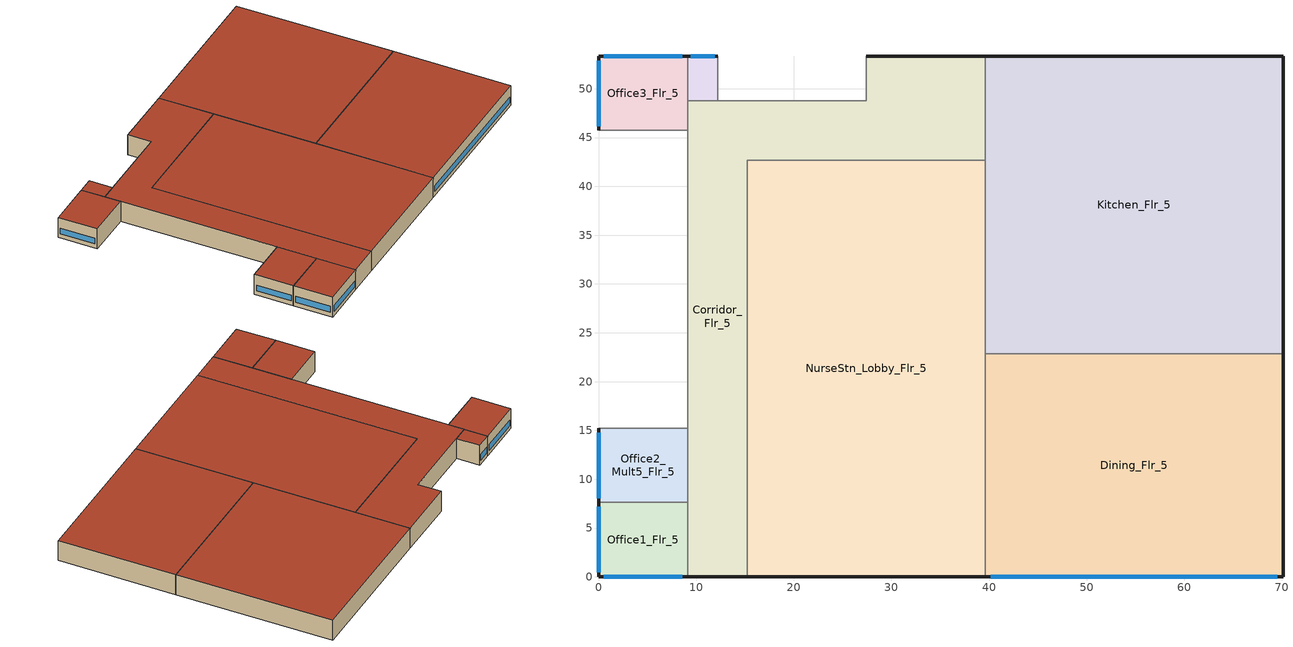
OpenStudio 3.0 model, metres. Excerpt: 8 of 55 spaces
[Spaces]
Corridor_Flr_5
 floor adiabatic (INT-FLOOR-TOPSIDE): 39.62,53.34 39.62,42.67 15.24,42.67 15.24,0 9.14,0 9.14,48.77 27.43,48.77 27.43,53.34 z17.07
 wall outside (Mass Non-res Ext Wall): 39.62,53.34 27.43,53.34 / 9.14,0 15.24,0 z17.07:21.34
 wall to NurseStn_Lobby_Flr_5 (int-walls): 15.24,0 15.24,42.67 z17.07:21.34
 wall to NurseStn_Lobby_Flr_5 (AIR-WALL): 15.24,42.67 39.62,42.67 z17.07:21.34
 wall adiabatic (int-walls): 27.43,53.34 27.43,48.77 9.14,48.77 9.14,0 z17.07:21.34
 wall to Kitchen_Flr_5 (int-walls): 39.62,42.67 39.62,53.34 z17.07:21.34
 roof outside (IEAD Non-res Roof): 15.24,0 15.24,42.67 39.62,42.67 39.62,53.34 27.43,53.34 27.43,48.77 9.14,48.77 9.14,0 z21.34
Dining_Flr_5
 floor adiabatic (INT-FLOOR-TOPSIDE): 70.1,22.86 70.1,0 39.62,0 39.62,22.86 z17.07
 wall outside (Mass Non-res Ext Wall): 39.62,0 70.1,0 70.1,22.86 z17.07:21.34
 wall to Kitchen_Flr_5 (int-walls): 70.1,22.86 39.62,22.86 z17.07:21.34
 wall to NurseStn_Lobby_Flr_5 (int-walls): 39.62,22.86 39.62,0 z17.07:21.34
 window (Window Non-res Fixed): 40.2,0 69.53,0 z17.98:19.2
 roof outside (IEAD Non-res Roof): 70.1,0 70.1,22.86 39.62,22.86 39.62,0 z21.34
Kitchen_Flr_5
 floor adiabatic (INT-FLOOR-TOPSIDE): 70.1,53.34 70.1,22.86 39.62,22.86 39.62,53.34 z17.07
 wall outside (Mass Non-res Ext Wall): 70.1,22.86 70.1,53.34 39.62,53.34 z17.07:21.34
 wall to NurseStn_Lobby_Flr_5 (int-walls): 39.62,42.67 39.62,22.86 z17.07:21.34
 roof outside (IEAD Non-res Roof): 70.1,22.86 70.1,53.34 39.62,53.34 39.62,22.86 z21.34
NurseStn_Lobby_Flr_5
 floor adiabatic (INT-FLOOR-TOPSIDE): 39.62,42.67 39.62,0 15.24,0 15.24,42.67 z17.07
 wall outside (Mass Non-res Ext Wall): 15.24,0 39.62,0 z17.07:21.34
 roof outside (IEAD Non-res Roof): 39.62,0 39.62,42.67 15.24,42.67 15.24,0 z21.34
Office1_Flr_5
 floor adiabatic (INT-FLOOR-TOPSIDE): 9.14,7.62 9.14,0 0,0 0,7.62 z17.07
 wall outside (Mass Non-res Ext Wall): 0,7.62 0,0 9.14,0 z17.07:21.34
 wall adiabatic (int-walls): 9.14,0 9.14,7.62 0,7.62 z17.07:21.34
 window (Window Non-res Fixed): 0.55,0 8.6,0 / 0,7.16 0,0.46 z17.98:19.2
 roof outside (IEAD Non-res Roof): 9.14,0 9.14,7.62 0,7.62 0,0 z21.34
Office2_Mult5_Flr_5
 floor adiabatic (INT-FLOOR-TOPSIDE): 9.14,15.24 9.14,7.62 0,7.62 0,15.24 z17.07
 wall outside (Mass Non-res Ext Wall): 0,15.24 0,7.62 z17.07:21.34
 wall adiabatic (int-walls): 0,7.62 9.14,7.62 9.14,15.24 0,15.24 z17.07:21.34
 window (Window Non-res Fixed): 0,14.78 0,8.08 z17.98:19.2
 roof outside (IEAD Non-res Roof): 9.14,7.62 9.14,15.24 0,15.24 0,7.62 z21.34
Office3_Flr_5
 floor adiabatic (INT-FLOOR-TOPSIDE): 9.14,53.34 9.14,45.72 0,45.72 0,53.34 z17.07
 wall outside (Mass Non-res Ext Wall): 9.14,53.34 0,53.34 0,45.72 z17.07:21.34
 wall adiabatic (int-walls): 0,45.72 9.14,45.72 9.14,53.34 z17.07:21.34
 window (Window Non-res Fixed): 8.6,53.34 0.55,53.34 / 0,52.88 0,46.18 z17.98:19.2
 roof outside (IEAD Non-res Roof): 9.14,45.72 9.14,53.34 0,53.34 0,45.72 z21.34
Office4_Mult6_Flr_5
 floor adiabatic (INT-FLOOR-TOPSIDE): 12.19,53.34 12.19,48.77 9.14,48.77 9.14,53.34 z17.07
 wall outside (Mass Non-res Ext Wall): 12.19,53.34 9.14,53.34 z17.07:21.34
 wall adiabatic (int-walls): 9.14,53.34 9.14,48.77 12.19,48.77 12.19,53.34 z17.07:21.34
 window (Window Non-res Fixed): 11.88,53.34 9.45,53.34 z17.98:19.2
 roof outside (IEAD Non-res Roof): 12.19,48.77 12.19,53.34 9.14,53.34 9.14,48.77 z21.34
[Site]
USA IL-CHICAGO-OHARE: Latitude {deg}=41.77; Longitude {deg}=-87.75; Time Zone {hr}=-6; Elevation {m}=190; Terrain=City
[Building]
Ref Bldg Hospital New2004_v1.3_5.0: North Axis {deg}=0
[SizingPeriod:DesignDay] Barometric Pressure {Pa}=99063; Rain Indicator=0; Snow Indicator=0; Day of Month=21; Daylight Saving Time Indicator=0; Humidity Indicating Type=Wetbulb; Solar Model Indicator=ASHRAEClearSky
Name | Maximum Dry-Bulb Temperature {C} | Daily Dry-Bulb Temperature Range {deltaC} | Humidity Indicating Conditions at Maximum Dry-Bulb | Wind Speed {m/s} | Wind Direction {deg} | Sky Clearness | Month | Day Type
CHICAGO Ann Htg 99.6% Condns DB | -20.6 | 0 | -20.6 | 4.9 | 270 | 0 | 1 | WinterDesignDay
CHICAGO Ann Clg .4% Condns WB=>MDB | 31.2 | 10.7 | 25.5 | 5.3 | 230 | 1 | 7 | SummerDesignDay
[ClimateZones]
Climate Zone Institution Name 1=ASHRAE; Climate Zone Document Name 1=ANSI/ASHRAE Standard 169; Climate Zone Document Year 1=2006; Climate Zone Institution Name 2=CEC; Climate Zone Document Name 2=California Climate Zone Descriptions; Climate Zone Document Year 2=1995
[Construction]
Mass Non-res Ext Wall: 1IN Stucco, 8IN CONCRETE HW, Mass NonRes Wall Insulation, 1/2IN Gypsum
IEAD Non-res Roof: Roof Membrane, IEAD NonRes Roof Insulation, Metal Decking
int-walls: 1/2IN Gypsum, 1/2IN Gypsum
INT-FLOOR-TOPSIDE: MAT-CC05 4 HW CONCRETE, CP02 CARPET PAD
Window Non-res Fixed: NonRes Fixed Assembly Window
AIR-WALL: MAT-AIR-WALL
InteriorFurnishings: Std Wood 6inch
[Material] Thermal Absorptance=0.9
Name | Roughness | Thickness {m} | Conductivity {W/m-K} | Density {kg/m3} | Specific Heat {J/kg-K} | Solar Absorptance | Visible Absorptance
1IN Stucco | Smooth | 0.0253 | 0.6918 | 1858 | 837 | 0.92 | 0.92
8IN CONCRETE HW | Rough | 0.2032 | 1.311 | 2240 | 836.8 | 0.7 | 0.7
Mass NonRes Wall Insulation | MediumRough | 0.0495495 | 0.049 | 265 | 836.8 | 0.7 | 0.7
1/2IN Gypsum | Smooth | 0.0127 | 0.16 | 784.9 | 830 | 0.92 | 0.92
Roof Membrane | VeryRough | 0.0095 | 0.16 | 1121.29 | 1460 | 0.7 | 0.7
IEAD NonRes Roof Insulation | MediumRough | 0.127339 | 0.049 | 265 | 836.8 | 0.7 | 0.7
Metal Decking | MediumSmooth | 0.0015 | 45.006 | 7680 | 418.4 | 0.7 | 0.3
MAT-CC05 4 HW CONCRETE | Rough | 0.1016 | 1.311 | 2240 | 836.8 | 0.7 | 0.7
Std Wood 6inch | MediumSmooth | 0.15 | 0.12 | 540 | 1210 | 0.7 | 0.7
[Material:NoMass] Thermal Absorptance=0.9; Solar Absorptance=0.7
Name | Roughness | Thermal Resistance {m2-K/W} | Visible Absorptance
CP02 CARPET PAD | VeryRough | 0.2165 | 0.8
MAT-AIR-WALL | Rough | 0.207949
[WindowMaterial:SimpleGlazingSystem]
NonRes Fixed Assembly Window: U-Factor {W/m2-K}=3.23646; Solar Heat Gain Coefficient=0.39
[ThermostatSetpoint:DualSetpoint]
Name | Heating Setpoint Temperature Schedule | Cooling Setpoint Temperature Schedule
Corridor_Flr_5 DualSPSched; Dining_Flr_5 DualSPSched; NurseStn_Lobby_Flr_5 DualSPSched; Office1_Flr_5 DualSPSched; Office2_Mult5_Flr_5 DualSPSched; Office3_Flr_5 DualSPSched; Office4_Mult6_Flr_5 DualSPSched | ADMIN_HTGSETP_SCH | ADMIN_CLGSETP_SCH
Kitchen_Flr_5 DualSPSched | Kitchen_HTGSETP_SCH | Kitchen_CLGSETP_SCH
[ThermalZone] Use Ideal Air Loads=No
Name | Multiplier | Thermostat
Corridor_Flr_5 Thermal Zone | 1 | Corridor_Flr_5 DualSPSched
Dining_Flr_5 Thermal Zone | 1 | Dining_Flr_5 DualSPSched
Kitchen_Flr_5 Thermal Zone | 1 | Kitchen_Flr_5 DualSPSched
NurseStn_Lobby_Flr_5 Thermal Zone | 1 | NurseStn_Lobby_Flr_5 DualSPSched
Office1_Flr_5 Thermal Zone | 1 | Office1_Flr_5 DualSPSched
Office2_Mult5_Flr_5 Thermal Zone | 5 | Office2_Mult5_Flr_5 DualSPSched
Office3_Flr_5 Thermal Zone | 1 | Office3_Flr_5 DualSPSched
Office4_Mult6_Flr_5 Thermal Zone | 6 | Office4_Mult6_Flr_5 DualSPSched
[Space] Part of Total Floor Area=Yes
Name | Thermal Zone | Design Specification Outdoor Air Object
Corridor_Flr_5 | Corridor_Flr_5 Thermal Zone | SZ DSOA Corridor_Flr_5
Dining_Flr_5 | Dining_Flr_5 Thermal Zone | SZ DSOA Dining_Flr_5
Kitchen_Flr_5 | Kitchen_Flr_5 Thermal Zone | SZ DSOA Kitchen_Flr_5
NurseStn_Lobby_Flr_5 | NurseStn_Lobby_Flr_5 Thermal Zone | SZ DSOA NurseStn_Lobby_Flr_5
Office1_Flr_5 | Office1_Flr_5 Thermal Zone | SZ DSOA Office1_Flr_5
Office2_Mult5_Flr_5 | Office2_Mult5_Flr_5 Thermal Zone | SZ DSOA Office2_Mult5_Flr_5
Office3_Flr_5 | Office3_Flr_5 Thermal Zone | SZ DSOA Office3_Flr_5
Office4_Mult6_Flr_5 | Office4_Mult6_Flr_5 Thermal Zone | SZ DSOA Office4_Mult6_Flr_5
[InternalMass:Definition] Construction=InteriorFurnishings; Design Level Calculation Method=SurfaceArea
Name | Surface Area {m2}
Kitchen_Flr_5 Internal Mass Definition | 1858.06
Corridor_Flr_5 Internal Mass Definition | 1003.35
Dining_Flr_5 Internal Mass Definition | 1393.55
NurseStn_Lobby_Flr_5 Internal Mass Definition | 2081.03
Office1_Flr_5 Internal Mass Definition | 139.3911
Office2_Mult5_Flr_5 Internal Mass Definition; Office3_Flr_5 Internal Mass Definition | 139.3546
Office4_Mult6_Flr_5 Internal Mass Definition | 27.8709
[InternalMass] Multiplier=1
Name | Internal Mass Definition | Space or SpaceType
Kitchen_Flr_5 Internal Mass | Kitchen_Flr_5 Internal Mass Definition | Kitchen_Flr_5
Corridor_Flr_5 Internal Mass | Corridor_Flr_5 Internal Mass Definition | Corridor_Flr_5
Dining_Flr_5 Internal Mass | Dining_Flr_5 Internal Mass Definition | Dining_Flr_5
NurseStn_Lobby_Flr_5 Internal Mass | NurseStn_Lobby_Flr_5 Internal Mass Definition | NurseStn_Lobby_Flr_5
Office1_Flr_5 Internal Mass | Office1_Flr_5 Internal Mass Definition | Office1_Flr_5
Office2_Mult5_Flr_5 Internal Mass | Office2_Mult5_Flr_5 Internal Mass Definition | Office2_Mult5_Flr_5
Office3_Flr_5 Internal Mass | Office3_Flr_5 Internal Mass Definition | Office3_Flr_5
Office4_Mult6_Flr_5 Internal Mass | Office4_Mult6_Flr_5 Internal Mass Definition | Office4_Mult6_Flr_5
[Lights:Definition] Design Level Calculation Method=Watts/Area; Fraction Radiant=0.7; Fraction Visible=0.2; Return Air Fraction=0; Return Air Fraction Calculated from Plenum Temperature=No
Name | Watts per Space Floor Area {W/m2}
Corridor_Flr_5_Lights Definition | 10.76
Dining_Flr_5_Lights Definition | 9.68
Kitchen_Flr_5_Lights Definition | 12.91
NurseStn_Lobby_Flr_5_Lights Definition | 12.7
Office1_Flr_5_Lights Definition; Office2_Mult5_Flr_5_Lights Definition; Office3_Flr_5_Lights Definition; Office4_Mult6_Flr_5_Lights Definition | 11.84
[Lights] Schedule=ADMIN_LIGHT_SCH; Fraction Replaceable=1
Name | Lights Definition | Space or SpaceType
Corridor_Flr_5_Lights | Corridor_Flr_5_Lights Definition | Corridor_Flr_5
Dining_Flr_5_Lights | Dining_Flr_5_Lights Definition | Dining_Flr_5
Kitchen_Flr_5_Lights | Kitchen_Flr_5_Lights Definition | Kitchen_Flr_5
NurseStn_Lobby_Flr_5_Lights | NurseStn_Lobby_Flr_5_Lights Definition | NurseStn_Lobby_Flr_5
Office1_Flr_5_Lights | Office1_Flr_5_Lights Definition | Office1_Flr_5
Office2_Mult5_Flr_5_Lights | Office2_Mult5_Flr_5_Lights Definition | Office2_Mult5_Flr_5
Office3_Flr_5_Lights | Office3_Flr_5_Lights Definition | Office3_Flr_5
Office4_Mult6_Flr_5_Lights | Office4_Mult6_Flr_5_Lights Definition | Office4_Mult6_Flr_5
[SpaceInfiltration:DesignFlowRate] Schedule=INFIL_QUARTER_ON_SCH; Design Flow Rate Calculation Method=Flow/ExteriorWallArea; Flow per Exterior Surface Area {m3/s-m2}=0.000302; Constant Term Coefficient=1; Temperature Term Coefficient=0; Velocity Term Coefficient=0; Velocity Squared Term Coefficient=0
Name | Space or SpaceType
Corridor_Flr_5_Infiltration | Corridor_Flr_5
Dining_Flr_5_Infiltration | Dining_Flr_5
Kitchen_Flr_5_Infiltration | Kitchen_Flr_5
NurseStn_Lobby_Flr_5_Infiltration | NurseStn_Lobby_Flr_5
Office1_Flr_5_Infiltration | Office1_Flr_5
Office2_Mult5_Flr_5_Infiltration | Office2_Mult5_Flr_5
Office3_Flr_5_Infiltration | Office3_Flr_5
Office4_Mult6_Flr_5_Infiltration | Office4_Mult6_Flr_5
[DesignSpecification:OutdoorAir]
SZ DSOA Office1_Flr_5; SZ DSOA Dining_Flr_5; SZ DSOA NurseStn_Lobby_Flr_5; SZ DSOA Office2_Mult5_Flr_5; SZ DSOA Office3_Flr_5; SZ DSOA Office4_Mult6_Flr_5: Outdoor Air Flow per Person {m3/s-person}=0.01
SZ DSOA Corridor_Flr_5: Outdoor Air Flow per Floor Area {m3/s-m2}=0.00025
SZ DSOA Kitchen_Flr_5: Outdoor Air Flow Rate {m3/s}=1.75103
[People:Definition] Number of People Calculation Method=Area/Person; Fraction Radiant=0.3; Enable ASHRAE 55 Comfort Warnings=No; Mean Radiant Temperature Calculation Type=ZoneAveraged; Thermal Comfort Model Type 1=FANGER
Name | Space Floor Area per Person {m2/person}
Corridor_Flr_5 People Definition | 92.5926
Dining_Flr_5 People Definition | 9.2937
Kitchen_Flr_5 People Definition | 18.5874
NurseStn_Lobby_Flr_5 People Definition | 69.9301
Office1_Flr_5 People Definition; Office2_Mult5_Flr_5 People Definition; Office3_Flr_5 People Definition; Office4_Mult6_Flr_5 People Definition | 13.2802
[People] Number of People Schedule=ADMIN_OCC_SCH; Activity Level Schedule=ACTIVITY_SCH; Work Efficiency Schedule=WORK_EFF_SCH; Clothing Insulation Schedule=CLOTHING_SCH; Air Velocity Schedule=AIR_VELO_SCH; Multiplier=1
Name | People Definition | Space or SpaceType
Corridor_Flr_5 People | Corridor_Flr_5 People Definition | Corridor_Flr_5
Dining_Flr_5 People | Dining_Flr_5 People Definition | Dining_Flr_5
Kitchen_Flr_5 People | Kitchen_Flr_5 People Definition | Kitchen_Flr_5
NurseStn_Lobby_Flr_5 People | NurseStn_Lobby_Flr_5 People Definition | NurseStn_Lobby_Flr_5
Office1_Flr_5 People | Office1_Flr_5 People Definition | Office1_Flr_5
Office2_Mult5_Flr_5 People | Office2_Mult5_Flr_5 People Definition | Office2_Mult5_Flr_5
Office3_Flr_5 People | Office3_Flr_5 People Definition | Office3_Flr_5
Office4_Mult6_Flr_5 People | Office4_Mult6_Flr_5 People Definition | Office4_Mult6_Flr_5
[ElectricEquipment:Definition]
Name | Design Level Calculation Method | Watts per Space Floor Area {W/m2} | Fraction Latent | Fraction Radiant | Fraction Lost | Design Level {W}
Dining_Flr_5_MiscPlug_Equip Definition; Office1_Flr_5_MiscPlug_Equip Definition; Office2_Mult5_Flr_5_MiscPlug_Equip Definition; Office3_Flr_5_MiscPlug_Equip Definition; Office4_Mult6_Flr_5_MiscPlug_Equip Definition | Watts/Area | 10.76 | 0 | 0.5 | 0
Kitchen_Flr_5_ExhFan_Equip Definition | EquipmentLevel |  | 0 | 0 | 1 | 925
Kitchen_Flr_5_MiscElec_Equip Definition | Watts/Area | 80.7 | 0.2 | 0.5 | 0.1
NurseStn_Lobby_Flr_5_MiscPlug_Equip Definition | Watts/Area | 11.19 | 0 | 0.5 | 0
[ElectricEquipment]
Name | Electric Equipment Definition | Space or SpaceType | Schedule
Dining_Flr_5_MiscPlug_Equip | Dining_Flr_5_MiscPlug_Equip Definition | Dining_Flr_5 | ADMIN_EQUIP_SCH
Kitchen_Flr_5_ExhFan_Equip | Kitchen_Flr_5_ExhFan_Equip Definition | Kitchen_Flr_5 | Kitchen_Exhaust_SCH
Kitchen_Flr_5_MiscElec_Equip | Kitchen_Flr_5_MiscElec_Equip Definition | Kitchen_Flr_5 | Kitchen_Elec_Equip_SCH
NurseStn_Lobby_Flr_5_MiscPlug_Equip | NurseStn_Lobby_Flr_5_MiscPlug_Equip Definition | NurseStn_Lobby_Flr_5 | ADMIN_EQUIP_SCH
Office1_Flr_5_MiscPlug_Equip | Office1_Flr_5_MiscPlug_Equip Definition | Office1_Flr_5 | ADMIN_EQUIP_SCH
Office2_Mult5_Flr_5_MiscPlug_Equip | Office2_Mult5_Flr_5_MiscPlug_Equip Definition | Office2_Mult5_Flr_5 | ADMIN_EQUIP_SCH
Office3_Flr_5_MiscPlug_Equip | Office3_Flr_5_MiscPlug_Equip Definition | Office3_Flr_5 | ADMIN_EQUIP_SCH
Office4_Mult6_Flr_5_MiscPlug_Equip | Office4_Mult6_Flr_5_MiscPlug_Equip Definition | Office4_Mult6_Flr_5 | ADMIN_EQUIP_SCH
[GasEquipment:Definition]
Kitchen_Flr_5_MiscGas_Equip Definition: Design Level Calculation Method=Watts/Area; Watts per Space Floor Area {W/m2}=304.87; Fraction Latent=0.1; Fraction Radiant=0.2; Fraction Lost=0.7
[GasEquipment]
Kitchen_Flr_5_MiscGas_Equip: Gas Equipment Definition=Kitchen_Flr_5_MiscGas_Equip Definition; Space or SpaceType=Kitchen_Flr_5; Schedule=Kitchen_Gas_Equip_SCH
[Exterior:Lights:Definition]
Exterior Facade Lighting Definition: Design Level {W}=15409
[Exterior:Lights]
Exterior Facade Lighting: Exterior Lights Definition=Exterior Facade Lighting Definition; Schedule=ALWAYS_ON; Control Option=AstronomicalClock
[Exterior:FuelEquipment:Definition]
Elevators Definition: Design Level {W}=162963
[Exterior:FuelEquipment]
Elevators: Exterior Fuel Equipment Definition=Elevators Definition; Schedule=BLDG_ELEVATORS; Fuel Use Type=Electricity
[Schedule:Compact]
ALWAYS_ON: Through: 12/31, For: AllDays, Until: 24:00, 1
ADMIN_HTGSETP_SCH: Through: 12/31, For: Weekdays, Until: 05:00, 18.3, Until: 18:00, 21.1, Until: 24:00, 18.3, For: SummerDesignDay, Until: 05:00, 18.3, Until: 18:00, 21.1, Until: 24:00, 18.3, For: WinterDesignDay, Until: 07:00, 18.3, Until: 15:00, 21.1, Until: 24:00, 18.3, For: Saturdays, Until: 07:00, 18.3, Until: 15:00, 21.1, Until: 24:00, 18.3, For: AllOtherDays, Until: 24:00, 18.3
ADMIN_CLGSETP_SCH: Through: 12/31, For: Weekdays, Until: 05:00, 25, Until: 18:00, 22.2, Until: 24:00, 25, For: SummerDesignDay, Until: 05:00, 25, Until: 18:00, 22.2, Until: 24:00, 25, For: WinterDesignDay, Until: 07:00, 25, Until: 15:00, 22.2, Until: 24:00, 25, For: Saturdays, Until: 07:00, 25, Until: 15:00, 22.2, Until: 24:00, 25, For: AllOtherDays, Until: 24:00, 25
Kitchen_HTGSETP_SCH: Through: 12/31, For: Weekdays, Until: 05:00, 15.6, Until: 18:00, 19, Until: 24:00, 15.6, For: SummerDesignDay, Until: 05:00, 15.6, Until: 18:00, 19, Until: 24:00, 15.6, For: WinterDesignDay, Until: 07:00, 15.6, Until: 15:00, 19, Until: 24:00, 15.6, For: Saturdays, Until: 07:00, 15.6, Until: 15:00, 19, Until: 24:00, 15.6, For: AllOtherDays, Until: 24:00, 15.6
Kitchen_CLGSETP_SCH: Through: 12/31, For: Weekdays, Until: 05:00, 30, Until: 18:00, 26, Until: 24:00, 30, For: SummerDesignDay, Until: 05:00, 30, Until: 18:00, 26, Until: 24:00, 30, For: WinterDesignDay, Until: 07:00, 30, Until: 15:00, 26, Until: 24:00, 30, For: Saturdays, Until: 07:00, 30, Until: 15:00, 26, Until: 24:00, 30, For: AllOtherDays, Until: 24:00, 30
ADMIN_LIGHT_SCH: Through: 12/31, For: Weekdays, Until: 04:00, 0.1, Until: 06:00, 0.3, Until: 07:00, 0.6, Until: 18:00, 0.9, Until: 20:00, 0.6, Until: 22:00, 0.3, Until: 24:00, 0.1, For: SummerDesignDay, Until: 04:00, 0.1, Until: 06:00, 0.3, Until: 07:00, 0.6, Until: 18:00, 0.9, Until: 20:00, 0.6, Until: 22:00, 0.3, Until: 24:00, 0.1, For: WinterDesignDay, Until: 07:00, 0.1, Until: 09:00, 0.3, Until: 15:00, 0.4, Until: 20:00, 0.3, Until: 24:00, 0.1, For: Saturday, Until: 07:00, 0.1, Until: 09:00, 0.3, Until: 15:00, 0.4, Until: 20:00, 0.3, Until: 24:00, 0.1, For: AllOtherDays, Until: 08:00, 0.05, Until: 17:00, 0.1, Until: 24:00, 0.05
INFIL_QUARTER_ON_SCH: Through: 12/31, For: Weekdays, Until: 24:00, 0.25, For: Saturday, Until: 24:00, 0.25, For: SummerDesignDay WinterDesignDay, Until: 24:00, 1, For: AllOtherDays, Until: 24:00, 0.25
ADMIN_OCC_SCH: Through: 12/31, For: Weekdays, Until: 04:00, 0.05, Until: 06:00, 0.2, Until: 07:00, 0.5, Until: 18:00, 0.9, Until: 20:00, 0.5, Until: 22:00, 0.2, Until: 24:00, 0.05, For: SummerDesignDay, Until: 04:00, 0.05, Until: 06:00, 0.2, Until: 07:00, 0.5, Until: 18:00, 0.9, Until: 20:00, 0.5, Until: 22:00, 0.2, Until: 24:00, 0.05, For: WinterDesignDay, Until: 07:00, 0.05, Until: 09:00, 0.2, Until: 15:00, 0.3, Until: 20:00, 0.2, Until: 24:00, 0.05, For: Saturday, Until: 07:00, 0.05, Until: 09:00, 0.2, Until: 15:00, 0.3, Until: 20:00, 0.2, Until: 24:00, 0.05, For: Sunday Holidays AllOtherDays, Until: 08:00, 0, Until: 17:00, 0.05, Until: 24:00, 0
ACTIVITY_SCH: Through: 12/31, For: AllDays, Until: 24:00, 120
WORK_EFF_SCH: Through: 12/31, For: AllDays, Until: 24:00, 0
CLOTHING_SCH: Through: 04/30, For: AllDays, Until: 24:00, 1, Through: 09/30, For: AllDays, Until: 24:00, 0.5, Through: 12/31, For: AllDays, Until: 24:00, 1
AIR_VELO_SCH: Through: 12/31, For: AllDays, Until: 24:00, 0.2
ADMIN_EQUIP_SCH: Through: 12/31, For: Weekdays, Until: 04:00, 0.3, Until: 06:00, 0.5, Until: 18:00, 1, Until: 20:00, 0.5, Until: 24:00, 0.3, For: SummerDesignDay, Until: 04:00, 0.3, Until: 06:00, 0.5, Until: 18:00, 1, Until: 20:00, 0.5, Until: 24:00, 0.3, For: WinterDesignDay, Until: 24:00, 0.3, For: Saturday, Until: 07:00, 0.3, Until: 09:00, 0.5, Until: 15:00, 0.8, Until: 20:00, 0.5, Until: 24:00, 0.3, For: AllOtherDays, Until: 08:00, 0.3, Until: 17:00, 0.5, Until: 24:00, 0.3
Kitchen_Gas_Equip_SCH: Through: 12/31, For: Weekdays Saturday, Until: 05:00, 0.02, Until: 06:00, 0.05, Until: 07:00, 0.1, Until: 08:00, 0.15, Until: 09:00, 0.2, Until: 10:00, 0.15, Until: 13:00, 0.25, Until: 14:00, 0.2, Until: 15:00, 0.15, Until: 16:00, 0.2, Until: 19:00, 0.3, Until: 21:00, 0.2, Until: 22:00, 0.15, Until: 23:00, 0.1, Until: 24:00, 0.05, For: SummerDesignDay, Until: 24:00, 0.25, For: WinterDesignDay, Until: 24:00, 0, For: AllOtherDays, Until: 05:00, 0.02, Until: 06:00, 0.05, Until: 07:00, 0.1, Until: 08:00, 0.15, Until: 09:00, 0.2, Until: 10:00, 0.15, Until: 13:00, 0.25, Until: 14:00, 0.2, Until: 15:00, 0.15, Until: 16:00, 0.2, Until: 19:00, 0.3, Until: 21:00, 0.2, Until: 22:00, 0.15, Until: 23:00, 0.1, Until: 24:00, 0.05
Kitchen_Exhaust_SCH: Through: 12/31, For: Weekdays, Until: 05:00, 0, Until: 18:00, 1, Until: 24:00, 0, For: SummerDesignDay, Until: 05:00, 0, Until: 18:00, 1, Until: 24:00, 0, For: WinterDesignDay, Until: 07:00, 0, Until: 15:00, 1, Until: 24:00, 0, For: Saturdays, Until: 07:00, 0, Until: 15:00, 1, Until: 24:00, 0, For: AllOtherDays, Until: 24:00, 0
Kitchen_Elec_Equip_SCH: Through: 12/31, For: Weekday, Until: 06:00, 0.1, Until: 07:00, 0.25, Until: 09:00, 0.35, Until: 10:00, 0.25, Until: 13:00, 0.35, Until: 16:00, 0.25, Until: 19:00, 0.35, Until: 24:00, 0.25, For: Saturday, Until: 06:00, 0.1, Until: 07:00, 0.25, Until: 09:00, 0.35, Until: 10:00, 0.25, Until: 13:00, 0.35, Until: 16:00, 0.25, Until: 19:00, 0.35, Until: 24:00, 0.25, For: SummerDesignDay, Until: 24:00, 0.35, For: WinterDesignDay, Until: 24:00, 0, For: AllOtherDays, Until: 06:00, 0.1, Until: 07:00, 0.25, Until: 09:00, 0.35, Until: 10:00, 0.25, Until: 13:00, 0.35, Until: 16:00, 0.25, Until: 19:00, 0.35, Until: 24:00, 0.25
BLDG_ELEVATORS: Through: 12/31, For: Weekdays SummerDesignDay, Until: 07:00, 0.2, Until: 08:00, 0.5, Until: 09:00, 0.75, Until: 10:00, 1, Until: 11:00, 1, Until: 12:00, 1, Until: 13:00, 0.75, Until: 14:00, 1, Until: 15:00, 1, Until: 16:00, 1, Until: 17:00, 1, Until: 18:00, 1, Until: 19:00, 0.52, Until: 20:00, 0.52, Until: 21:00, 0.52, Until: 22:00, 0.28, Until: 24:00, 0.2, For: Saturday WinterDesignDay, Until: 07:00, 0.2, Until: 08:00, 0.4, Until: 09:00, 0.46, Until: 10:00, 0.7, Until: 11:00, 0.7, Until: 12:00, 0.7, Until: 13:00, 0.51, Until: 14:00, 0.51, Until: 15:00, 0.51, Until: 16:00, 0.51, Until: 17:00, 0.51, Until: 18:00, 0.25, Until: 24:00, 0.2, For: AllOtherDays, Until: 08:00, 0.2, Until: 16:00, 0.4, Until: 24:00, 0.2
